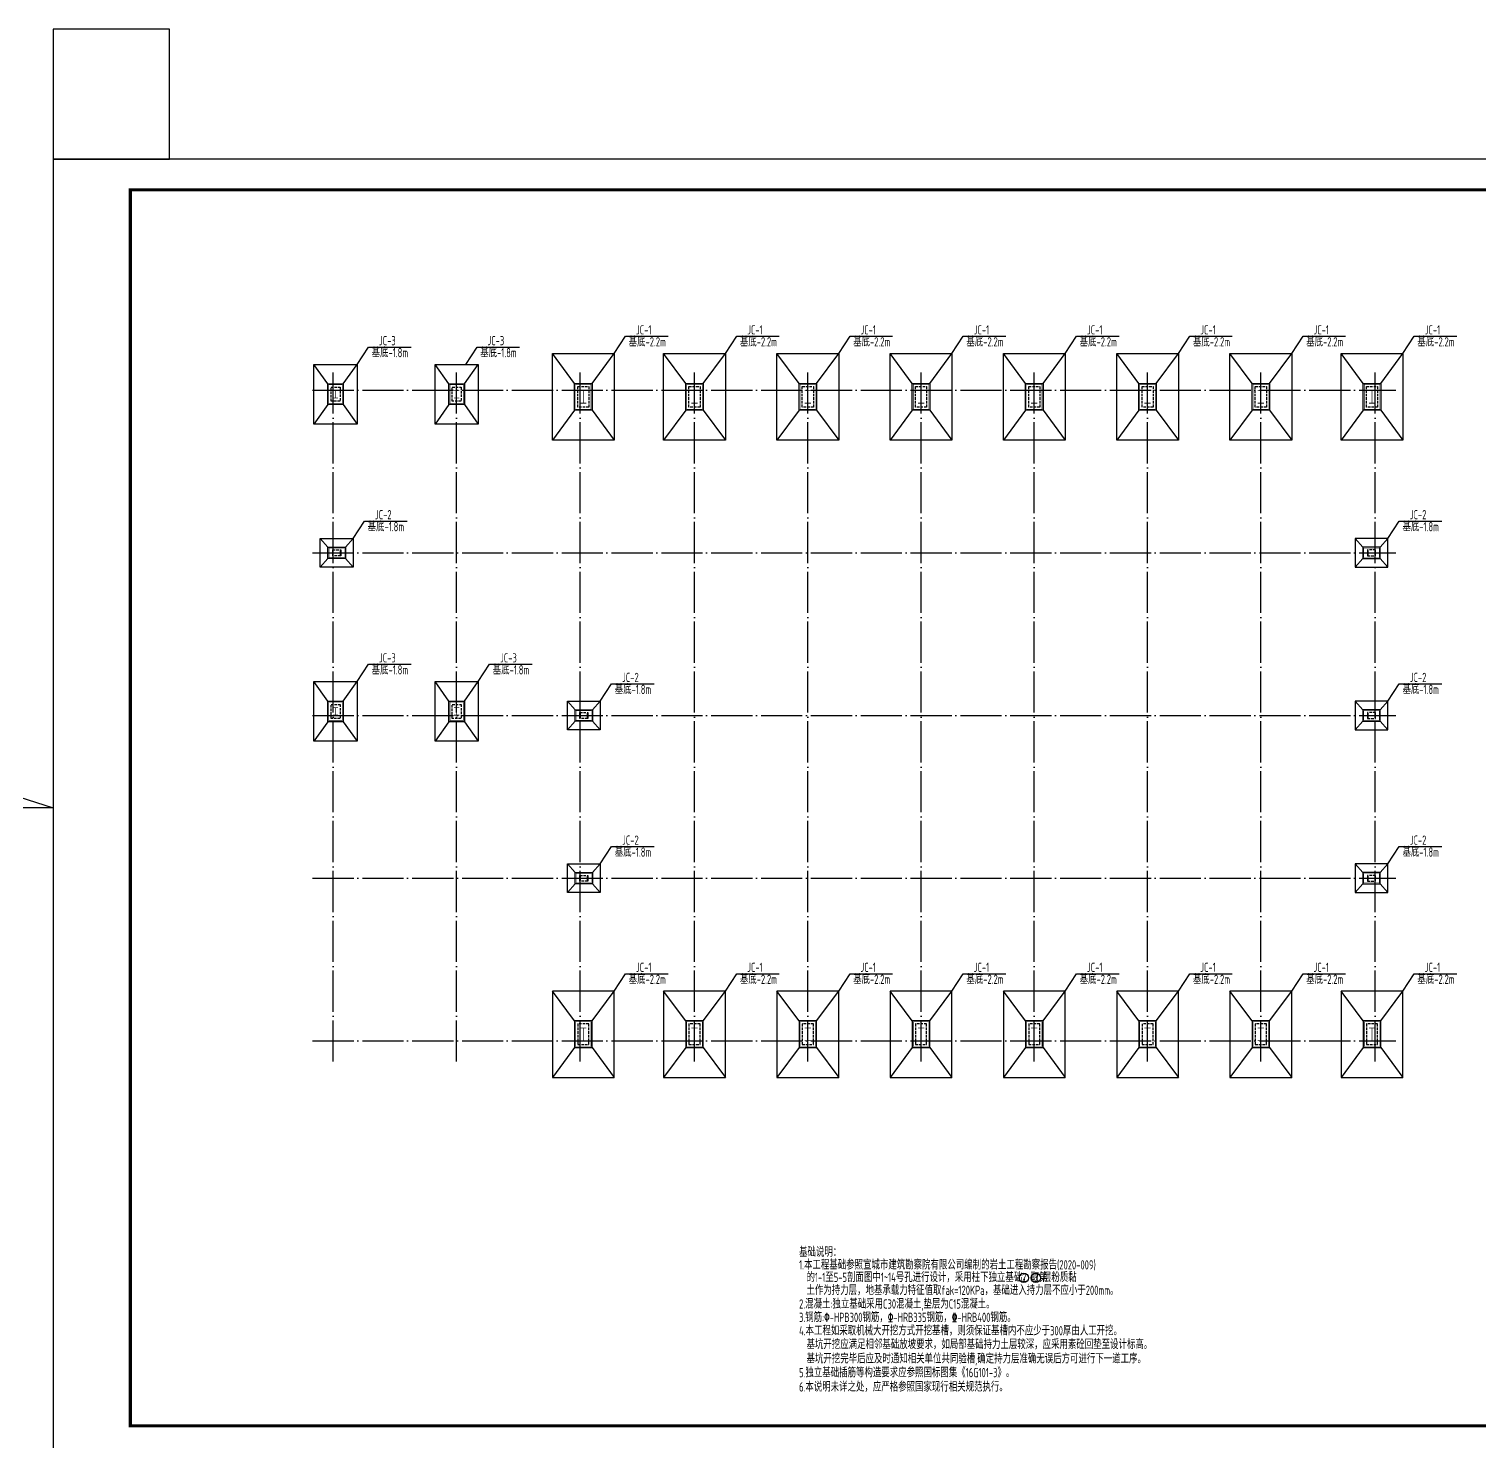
# Model space of a CAD drawing. Extents: x 9752569 to 9923256, y 1590558 to 2510207.
# Drawn here: x 9810635 to 9881093, y 2342907 to 2411507 of the extents above; entities that cross this region are included whole.
import ezdxf

# ---------------------------------------------------------------- set-up
doc = ezdxf.new("R2010")
doc.units = 0
doc.header["$LTSCALE"] = 1000
doc.header["$MEASUREMENT"] = 0
doc.linetypes.add('DASH', pattern=[0.35, 0.25, -0.1])
doc.linetypes.add('DOTE', pattern=[2.42, 2, -0.2, 0.02, -0.2])
for name, color, linetype in [('1000', 2, 'CONTINUOUS'), ('DOTE', 8, 'DOTE'), ('PUB_TEXT', 7, 'CONTINUOUS'), ('PUB_TITLE', 4, 'CONTINUOUS'), ('一般文字', 6, 'CONTINUOUS'), ('基础', 2, 'CONTINUOUS'), ('柱', 2, 'CONTINUOUS')]:
    doc.layers.add(name, color=color, linetype=linetype)
doc.layers.add('柱集中标注', color=2, linetype='CONTINUOUS', lineweight=18)
doc.styles.add('TSSD_REIN', font='atssdeng.shx', dxfattribs={"width": 0.7, "bigfont": 'atssdchn.shx'})

msp = doc.modelspace()

# ---------------------------------------------------------------- hatches: boundary and pattern name
at = {"layer": '柱'}
for color, points in [(2, [(9825641.1, 2393977.1), (9825401.1, 2393977.1), (9825401.1, 2393945.1), (9825509.1, 2393945.1), (9825509.1, 2393609.1), (9825401.1, 2393609.1), (9825401.1, 2393577.1), (9825641.1, 2393577.1), (9825641.1, 2393609.1), (9825533.1, 2393609.1), (9825533.1, 2393945.1), (9825641.1, 2393945.1)]), (2, [(9831521.1, 2393977.1), (9831281.1, 2393977.1), (9831281.1, 2393945.1), (9831389.1, 2393945.1), (9831389.1, 2393609.1), (9831281.1, 2393609.1), (9831281.1, 2393577.1), (9831521.1, 2393577.1), (9831521.1, 2393609.1), (9831413.1, 2393609.1), (9831413.1, 2393945.1), (9831521.1, 2393945.1)]), (2, [(9837701.1, 2393327.1), (9837401.1, 2393327.1), (9837401.1, 2393359.1), (9837539.1, 2393359.1), (9837539.1, 2393945.1), (9837401.1, 2393945.1), (9837401.1, 2393977.1), (9837701.1, 2393977.1), (9837701.1, 2393945.1), (9837563.1, 2393945.1), (9837563.1, 2393359.1), (9837701.1, 2393359.1)]), (2, [(9843101.1, 2393327.1), (9842801.1, 2393327.1), (9842801.1, 2393359.1), (9842939.1, 2393359.1), (9842939.1, 2393945.1), (9842801.1, 2393945.1), (9842801.1, 2393977.1), (9843101.1, 2393977.1), (9843101.1, 2393945.1), (9842963.1, 2393945.1), (9842963.1, 2393359.1), (9843101.1, 2393359.1)]), (2, [(9848601.1, 2393327.1), (9848301.1, 2393327.1), (9848301.1, 2393359.1), (9848439.1, 2393359.1), (9848439.1, 2393945.1), (9848301.1, 2393945.1), (9848301.1, 2393977.1), (9848601.1, 2393977.1), (9848601.1, 2393945.1), (9848463.1, 2393945.1), (9848463.1, 2393359.1), (9848601.1, 2393359.1)]), (2, [(9854101.1, 2393327.1), (9853801.1, 2393327.1), (9853801.1, 2393359.1), (9853939.1, 2393359.1), (9853939.1, 2393945.1), (9853801.1, 2393945.1), (9853801.1, 2393977.1), (9854101.1, 2393977.1), (9854101.1, 2393945.1), (9853963.1, 2393945.1), (9853963.1, 2393359.1), (9854101.1, 2393359.1)]), (2, [(9859601.1, 2393327.1), (9859301.1, 2393327.1), (9859301.1, 2393359.1), (9859439.1, 2393359.1), (9859439.1, 2393945.1), (9859301.1, 2393945.1), (9859301.1, 2393977.1), (9859601.1, 2393977.1), (9859601.1, 2393945.1), (9859463.1, 2393945.1), (9859463.1, 2393359.1), (9859601.1, 2393359.1)]), (2, [(9865101.1, 2393327.1), (9864801.1, 2393327.1), (9864801.1, 2393359.1), (9864939.1, 2393359.1), (9864939.1, 2393945.1), (9864801.1, 2393945.1), (9864801.1, 2393977.1), (9865101.1, 2393977.1), (9865101.1, 2393945.1), (9864963.1, 2393945.1), (9864963.1, 2393359.1), (9865101.1, 2393359.1)]), (2, [(9870601.1, 2393327.1), (9870301.1, 2393327.1), (9870301.1, 2393359.1), (9870439.1, 2393359.1), (9870439.1, 2393945.1), (9870301.1, 2393945.1), (9870301.1, 2393977.1), (9870601.1, 2393977.1), (9870601.1, 2393945.1), (9870463.1, 2393945.1), (9870463.1, 2393359.1), (9870601.1, 2393359.1)]), (2, [(9876001.1, 2393327.1), (9875701.1, 2393327.1), (9875701.1, 2393359.1), (9875839.1, 2393359.1), (9875839.1, 2393945.1), (9875701.1, 2393945.1), (9875701.1, 2393977.1), (9876001.1, 2393977.1), (9876001.1, 2393945.1), (9875863.1, 2393945.1), (9875863.1, 2393359.1), (9876001.1, 2393359.1)]), (3, [(9825401.1, 2386197.1), (9825401.1, 2385957.1), (9825433.1, 2385957.1), (9825433.1, 2386065.1), (9825719.1, 2386065.1), (9825719.1, 2385957.1), (9825751.1, 2385957.1), (9825751.1, 2386197.1), (9825719.1, 2386197.1), (9825719.1, 2386089.1), (9825433.1, 2386089.1), (9825433.1, 2386197.1)]), (3, [(9876001.1, 2386197.1), (9876001.1, 2385957.1), (9875969.1, 2385957.1), (9875969.1, 2386065.1), (9875683.1, 2386065.1), (9875683.1, 2385957.1), (9875651.1, 2385957.1), (9875651.1, 2386197.1), (9875683.1, 2386197.1), (9875683.1, 2386089.1), (9875969.1, 2386089.1), (9875969.1, 2386197.1)]), (2, [(9825641.1, 2378577.1), (9825401.1, 2378577.1), (9825401.1, 2378545.1), (9825509.1, 2378545.1), (9825509.1, 2378209.1), (9825401.1, 2378209.1), (9825401.1, 2378177.1), (9825641.1, 2378177.1), (9825641.1, 2378209.1), (9825533.1, 2378209.1), (9825533.1, 2378545.1), (9825641.1, 2378545.1)]), (2, [(9831521.1, 2378577.1), (9831281.1, 2378577.1), (9831281.1, 2378545.1), (9831389.1, 2378545.1), (9831389.1, 2378209.1), (9831281.1, 2378209.1), (9831281.1, 2378177.1), (9831521.1, 2378177.1), (9831521.1, 2378209.1), (9831413.1, 2378209.1), (9831413.1, 2378545.1), (9831521.1, 2378545.1)]), (3, [(9837401.1, 2378297.1), (9837401.1, 2378057.1), (9837433.1, 2378057.1), (9837433.1, 2378165.1), (9837719.1, 2378165.1), (9837719.1, 2378057.1), (9837751.1, 2378057.1), (9837751.1, 2378297.1), (9837719.1, 2378297.1), (9837719.1, 2378189.1), (9837433.1, 2378189.1), (9837433.1, 2378297.1)]), (3, [(9876001.1, 2378297.1), (9876001.1, 2378057.1), (9875969.1, 2378057.1), (9875969.1, 2378165.1), (9875683.1, 2378165.1), (9875683.1, 2378057.1), (9875651.1, 2378057.1), (9875651.1, 2378297.1), (9875683.1, 2378297.1), (9875683.1, 2378189.1), (9875969.1, 2378189.1), (9875969.1, 2378297.1)]), (3, [(9837401.1, 2370397.1), (9837401.1, 2370157.1), (9837433.1, 2370157.1), (9837433.1, 2370265.1), (9837719.1, 2370265.1), (9837719.1, 2370157.1), (9837751.1, 2370157.1), (9837751.1, 2370397.1), (9837719.1, 2370397.1), (9837719.1, 2370289.1), (9837433.1, 2370289.1), (9837433.1, 2370397.1)]), (3, [(9876001.1, 2370397.1), (9876001.1, 2370157.1), (9875969.1, 2370157.1), (9875969.1, 2370265.1), (9875683.1, 2370265.1), (9875683.1, 2370157.1), (9875651.1, 2370157.1), (9875651.1, 2370397.1), (9875683.1, 2370397.1), (9875683.1, 2370289.1), (9875969.1, 2370289.1), (9875969.1, 2370397.1)]), (2, [(9837701.1, 2363027.1), (9837401.1, 2363027.1), (9837401.1, 2362995.1), (9837539.1, 2362995.1), (9837539.1, 2362409.1), (9837401.1, 2362409.1), (9837401.1, 2362377.1), (9837701.1, 2362377.1), (9837701.1, 2362409.1), (9837563.1, 2362409.1), (9837563.1, 2362995.1), (9837701.1, 2362995.1)]), (2, [(9843101.1, 2363027.1), (9842801.1, 2363027.1), (9842801.1, 2362995.1), (9842939.1, 2362995.1), (9842939.1, 2362409.1), (9842801.1, 2362409.1), (9842801.1, 2362377.1), (9843101.1, 2362377.1), (9843101.1, 2362409.1), (9842963.1, 2362409.1), (9842963.1, 2362995.1), (9843101.1, 2362995.1)]), (2, [(9848601.1, 2363027.1), (9848301.1, 2363027.1), (9848301.1, 2362995.1), (9848439.1, 2362995.1), (9848439.1, 2362409.1), (9848301.1, 2362409.1), (9848301.1, 2362377.1), (9848601.1, 2362377.1), (9848601.1, 2362409.1), (9848463.1, 2362409.1), (9848463.1, 2362995.1), (9848601.1, 2362995.1)]), (2, [(9854101.1, 2363027.1), (9853801.1, 2363027.1), (9853801.1, 2362995.1), (9853939.1, 2362995.1), (9853939.1, 2362409.1), (9853801.1, 2362409.1), (9853801.1, 2362377.1), (9854101.1, 2362377.1), (9854101.1, 2362409.1), (9853963.1, 2362409.1), (9853963.1, 2362995.1), (9854101.1, 2362995.1)]), (2, [(9859601.1, 2363027.1), (9859301.1, 2363027.1), (9859301.1, 2362995.1), (9859439.1, 2362995.1), (9859439.1, 2362409.1), (9859301.1, 2362409.1), (9859301.1, 2362377.1), (9859601.1, 2362377.1), (9859601.1, 2362409.1), (9859463.1, 2362409.1), (9859463.1, 2362995.1), (9859601.1, 2362995.1)]), (2, [(9865101.1, 2363027.1), (9864801.1, 2363027.1), (9864801.1, 2362995.1), (9864939.1, 2362995.1), (9864939.1, 2362409.1), (9864801.1, 2362409.1), (9864801.1, 2362377.1), (9865101.1, 2362377.1), (9865101.1, 2362409.1), (9864963.1, 2362409.1), (9864963.1, 2362995.1), (9865101.1, 2362995.1)]), (2, [(9870601.1, 2363027.1), (9870301.1, 2363027.1), (9870301.1, 2362995.1), (9870439.1, 2362995.1), (9870439.1, 2362409.1), (9870301.1, 2362409.1), (9870301.1, 2362377.1), (9870601.1, 2362377.1), (9870601.1, 2362409.1), (9870463.1, 2362409.1), (9870463.1, 2362995.1), (9870601.1, 2362995.1)]), (2, [(9876001.1, 2363027.1), (9875701.1, 2363027.1), (9875701.1, 2362995.1), (9875839.1, 2362995.1), (9875839.1, 2362409.1), (9875701.1, 2362409.1), (9875701.1, 2362377.1), (9876001.1, 2362377.1), (9876001.1, 2362409.1), (9875863.1, 2362409.1), (9875863.1, 2362995.1), (9876001.1, 2362995.1)])]:
    msp.add_hatch(color=color, dxfattribs=at).paths.add_polyline_path(points)

# ---------------------------------------------------------------- linework, layer by layer
at = {"layer": '1000', "color": 3, "linetype": 'DASH', "ltscale": 0.5}
for points in [[(9825301.1, 2394117.1), (9825741.1, 2394117.1), (9825741.1, 2393437.1), (9825301.1, 2393437.1)], [(9831181.1, 2394117.1), (9831621.1, 2394117.1), (9831621.1, 2393437.1), (9831181.1, 2393437.1)], [(9837281.1, 2394152.1), (9837821.1, 2394152.1), (9837821.1, 2393152.1), (9837281.1, 2393152.1)], [(9842681.1, 2394152.1), (9843221.1, 2394152.1), (9843221.1, 2393152.1), (9842681.1, 2393152.1)], [(9848181.1, 2394152.1), (9848721.1, 2394152.1), (9848721.1, 2393152.1), (9848181.1, 2393152.1)], [(9853681.1, 2394152.1), (9854221.1, 2394152.1), (9854221.1, 2393152.1), (9853681.1, 2393152.1)], [(9859181.1, 2394152.1), (9859721.1, 2394152.1), (9859721.1, 2393152.1), (9859181.1, 2393152.1)], [(9864681.1, 2394152.1), (9865221.1, 2394152.1), (9865221.1, 2393152.1), (9864681.1, 2393152.1)], [(9870181.1, 2394152.1), (9870721.1, 2394152.1), (9870721.1, 2393152.1), (9870181.1, 2393152.1)], [(9875581.1, 2394152.1), (9876121.1, 2394152.1), (9876121.1, 2393152.1), (9875581.1, 2393152.1)], [(9825381.1, 2386217.1), (9825771.1, 2386217.1), (9825771.1, 2385937.1), (9825381.1, 2385937.1)], [(9876021.1, 2386217.1), (9875631.1, 2386217.1), (9875631.1, 2385937.1), (9876021.1, 2385937.1)], [(9825301.1, 2378717.1), (9825741.1, 2378717.1), (9825741.1, 2378037.1), (9825301.1, 2378037.1)], [(9831181.1, 2378717.1), (9831621.1, 2378717.1), (9831621.1, 2378037.1), (9831181.1, 2378037.1)], [(9837381.1, 2378317.1), (9837771.1, 2378317.1), (9837771.1, 2378037.1), (9837381.1, 2378037.1)], [(9876021.1, 2378317.1), (9875631.1, 2378317.1), (9875631.1, 2378037.1), (9876021.1, 2378037.1)], [(9837381.1, 2370417.1), (9837771.1, 2370417.1), (9837771.1, 2370137.1), (9837381.1, 2370137.1)], [(9876021.1, 2370417.1), (9875631.1, 2370417.1), (9875631.1, 2370137.1), (9876021.1, 2370137.1)], [(9837281.1, 2362202.1), (9837821.1, 2362202.1), (9837821.1, 2363202.1), (9837281.1, 2363202.1)], [(9842681.1, 2362202.1), (9843221.1, 2362202.1), (9843221.1, 2363202.1), (9842681.1, 2363202.1)], [(9848181.1, 2362202.1), (9848721.1, 2362202.1), (9848721.1, 2363202.1), (9848181.1, 2363202.1)], [(9853681.1, 2362202.1), (9854221.1, 2362202.1), (9854221.1, 2363202.1), (9853681.1, 2363202.1)], [(9859181.1, 2362202.1), (9859721.1, 2362202.1), (9859721.1, 2363202.1), (9859181.1, 2363202.1)], [(9864681.1, 2362202.1), (9865221.1, 2362202.1), (9865221.1, 2363202.1), (9864681.1, 2363202.1)], [(9870181.1, 2362202.1), (9870721.1, 2362202.1), (9870721.1, 2363202.1), (9870181.1, 2363202.1)], [(9875581.1, 2362202.1), (9876121.1, 2362202.1), (9876121.1, 2363202.1), (9875581.1, 2363202.1)]]:
    msp.add_lwpolyline(points, close=True, dxfattribs=at)
at = {"layer": 'DOTE'}
for p, q in [((9825401.1, 2361377.1), (9825401.1, 2394977.1)), ((9825401.1, 2361377.1), (9825401.1, 2394977.1)), ((9831401.1, 2361377.1), (9831401.1, 2394977.1)), ((9837401.1, 2361377.1), (9837401.1, 2394977.1)), ((9842951.1, 2361377.1), (9842951.1, 2394977.1)), ((9848451.1, 2361377.1), (9848451.1, 2394977.1)), ((9853951.1, 2361377.1), (9853951.1, 2394977.1)), ((9859451.1, 2361377.1), (9859451.1, 2394977.1)), ((9864951.1, 2361377.1), (9864951.1, 2394977.1)), ((9870451.1, 2361377.1), (9870451.1, 2394977.1)), ((9876001.1, 2361377.1), (9876001.1, 2394977.1)), ((9824401.1, 2393977.1), (9877001.1, 2393977.1)), ((9824401.1, 2393977.1), (9877001.1, 2393977.1)), ((9824401.1, 2386077.1), (9877001.1, 2386077.1)), ((9824401.1, 2378177.1), (9877001.1, 2378177.1)), ((9824401.1, 2370277.1), (9877001.1, 2370277.1)), ((9824401.1, 2362377.1), (9877001.1, 2362377.1))]:
    msp.add_line(p, q, dxfattribs=at)
at = {"layer": 'PUB_TEXT', "color": 4}
for centre in [(9858940, 2350873.7), (9859524.9, 2350873.7)]:
    msp.add_circle(centre, 228.2, dxfattribs=at)
at = {"layer": 'PUB_TITLE', "color": 1}
msp.add_lwpolyline([(9811805.5, 2405194.8), (9817449, 2405194.8), (9817449, 2411507.3), (9811805.5, 2411507.3)], close=True, dxfattribs=at)
at = {"layer": 'PUB_TITLE'}
msp.add_lwpolyline([(9811805.5, 2342194.8), (9923255.5, 2342194.8), (9923255.5, 2405194.8), (9811805.5, 2405194.8)], close=True, dxfattribs=at)
at = {"layer": 'PUB_TITLE', "const_width": 150}
msp.add_lwpolyline([(9815555.5, 2343694.8), (9921755.5, 2343694.8), (9921755.5, 2403694.8), (9815555.5, 2403694.8)], close=True, dxfattribs=at)
at = {"layer": 'PUB_TITLE', "color": 6}
msp.add_lwpolyline([(9803252.5, 2376427.6), (9811805.5, 2373694.8), (9752568.9, 2373694.8)], dxfattribs=at)
at = {"layer": '一般文字', "color": 6}
for points in [[(9839051.1, 2395752.1), (9839601.4, 2396591.7), (9841666.7, 2396591.7)], [(9844451.1, 2395752.1), (9845001.4, 2396591.7), (9847066.7, 2396591.7)], [(9849951.1, 2395752.1), (9850501.4, 2396591.7), (9852566.7, 2396591.7)], [(9855451.1, 2395752.1), (9856001.4, 2396591.7), (9858066.7, 2396591.7)], [(9860951.1, 2395752.1), (9861501.4, 2396591.7), (9863566.7, 2396591.7)], [(9866451.1, 2395752.1), (9867001.4, 2396591.7), (9869066.7, 2396591.7)], [(9871951.1, 2395752.1), (9872501.4, 2396591.7), (9874566.7, 2396591.7)], [(9877351.1, 2395752.1), (9877901.4, 2396591.7), (9879966.7, 2396591.7)], [(9826571.1, 2395227.1), (9827121.4, 2396066.7), (9829186.7, 2396066.7)], [(9831840.6, 2395227.1), (9832390.9, 2396066.7), (9834456.2, 2396066.7)], [(9826376.1, 2386777.1), (9826926.4, 2387616.7), (9828991.7, 2387616.7)], [(9876626.1, 2386777.1), (9877176.4, 2387616.7), (9879241.7, 2387616.7)], [(9826571.1, 2379827.1), (9827121.4, 2380666.7), (9829186.7, 2380666.7)], [(9832451.1, 2379827.1), (9833001.4, 2380666.7), (9835066.7, 2380666.7)], [(9838376.1, 2378877.1), (9838926.4, 2379716.7), (9840991.7, 2379716.7)], [(9876626.1, 2378877.1), (9877176.4, 2379716.7), (9879241.7, 2379716.7)], [(9838376.1, 2370977.1), (9838926.4, 2371816.7), (9840991.7, 2371816.7)], [(9876626.1, 2370977.1), (9877176.4, 2371816.7), (9879241.7, 2371816.7)], [(9839051.1, 2364802.1), (9839601.4, 2365641.7), (9841666.7, 2365641.7)], [(9844451.1, 2364802.1), (9845001.4, 2365641.7), (9847066.7, 2365641.7)], [(9849951.1, 2364802.1), (9850501.4, 2365641.7), (9852566.7, 2365641.7)], [(9855451.1, 2364802.1), (9856001.4, 2365641.7), (9858066.7, 2365641.7)], [(9860951.1, 2364802.1), (9861501.4, 2365641.7), (9863566.7, 2365641.7)], [(9866451.1, 2364802.1), (9867001.4, 2365641.7), (9869066.7, 2365641.7)], [(9871951.1, 2364802.1), (9872501.4, 2365641.7), (9874566.7, 2365641.7)], [(9877351.1, 2364802.1), (9877901.4, 2365641.7), (9879966.7, 2365641.7)]]:
    msp.add_lwpolyline(points, dxfattribs=at)
at = {"layer": '基础'}
for p, q in [((9837126.1, 2394302.1), (9836051.1, 2395752.1)), ((9837976.1, 2394302.1), (9839051.1, 2395752.1)), ((9842526.1, 2394302.1), (9841451.1, 2395752.1)), ((9843376.1, 2394302.1), (9844451.1, 2395752.1)), ((9848026.1, 2394302.1), (9846951.1, 2395752.1)), ((9848876.1, 2394302.1), (9849951.1, 2395752.1)), ((9853526.1, 2394302.1), (9852451.1, 2395752.1)), ((9854376.1, 2394302.1), (9855451.1, 2395752.1)), ((9859026.1, 2394302.1), (9857951.1, 2395752.1)), ((9859876.1, 2394302.1), (9860951.1, 2395752.1)), ((9864526.1, 2394302.1), (9863451.1, 2395752.1)), ((9865376.1, 2394302.1), (9866451.1, 2395752.1)), ((9870026.1, 2394302.1), (9868951.1, 2395752.1)), ((9870876.1, 2394302.1), (9871951.1, 2395752.1)), ((9875426.1, 2394302.1), (9874351.1, 2395752.1)), ((9876276.1, 2394302.1), (9877351.1, 2395752.1)), ((9825146.1, 2394277.1), (9824471.1, 2395227.1)), ((9825896.1, 2394277.1), (9826571.1, 2395227.1)), ((9831026.1, 2394277.1), (9830351.1, 2395227.1)), ((9831776.1, 2394277.1), (9832451.1, 2395227.1)), ((9825146.1, 2393277.1), (9824471.1, 2392327.1)), ((9825896.1, 2393277.1), (9826571.1, 2392327.1)), ((9831026.1, 2393277.1), (9830351.1, 2392327.1)), ((9831776.1, 2393277.1), (9832451.1, 2392327.1)), ((9837126.1, 2393002.1), (9836051.1, 2391552.1)), ((9837976.1, 2393002.1), (9839051.1, 2391552.1)), ((9842526.1, 2393002.1), (9841451.1, 2391552.1)), ((9843376.1, 2393002.1), (9844451.1, 2391552.1)), ((9848026.1, 2393002.1), (9846951.1, 2391552.1)), ((9848876.1, 2393002.1), (9849951.1, 2391552.1)), ((9853526.1, 2393002.1), (9852451.1, 2391552.1)), ((9854376.1, 2393002.1), (9855451.1, 2391552.1)), ((9859026.1, 2393002.1), (9857951.1, 2391552.1)), ((9859876.1, 2393002.1), (9860951.1, 2391552.1)), ((9864526.1, 2393002.1), (9863451.1, 2391552.1)), ((9865376.1, 2393002.1), (9866451.1, 2391552.1)), ((9870026.1, 2393002.1), (9868951.1, 2391552.1)), ((9870876.1, 2393002.1), (9871951.1, 2391552.1)), ((9875426.1, 2393002.1), (9874351.1, 2391552.1)), ((9876276.1, 2393002.1), (9877351.1, 2391552.1)), ((9825151.1, 2386352.1), (9824776.1, 2386777.1)), ((9826001.1, 2386352.1), (9826376.1, 2386777.1)), ((9875401.1, 2386352.1), (9875026.1, 2386777.1)), ((9876251.1, 2386352.1), (9876626.1, 2386777.1)), ((9825151.1, 2385802.1), (9824776.1, 2385377.1)), ((9826001.1, 2385802.1), (9826376.1, 2385377.1)), ((9875401.1, 2385802.1), (9875026.1, 2385377.1)), ((9876251.1, 2385802.1), (9876626.1, 2385377.1)), ((9825146.1, 2378877.1), (9824471.1, 2379827.1)), ((9825896.1, 2378877.1), (9826571.1, 2379827.1)), ((9831026.1, 2378877.1), (9830351.1, 2379827.1)), ((9831776.1, 2378877.1), (9832451.1, 2379827.1)), ((9837151.1, 2378452.1), (9836776.1, 2378877.1)), ((9838001.1, 2378452.1), (9838376.1, 2378877.1)), ((9875401.1, 2378452.1), (9875026.1, 2378877.1)), ((9876251.1, 2378452.1), (9876626.1, 2378877.1)), ((9825146.1, 2377877.1), (9824471.1, 2376927.1)), ((9825896.1, 2377877.1), (9826571.1, 2376927.1)), ((9831026.1, 2377877.1), (9830351.1, 2376927.1)), ((9831776.1, 2377877.1), (9832451.1, 2376927.1)), ((9837151.1, 2377902.1), (9836776.1, 2377477.1)), ((9838001.1, 2377902.1), (9838376.1, 2377477.1)), ((9875401.1, 2377902.1), (9875026.1, 2377477.1)), ((9876251.1, 2377902.1), (9876626.1, 2377477.1)), ((9837151.1, 2370552.1), (9836776.1, 2370977.1)), ((9838001.1, 2370552.1), (9838376.1, 2370977.1)), ((9875401.1, 2370552.1), (9875026.1, 2370977.1)), ((9876251.1, 2370552.1), (9876626.1, 2370977.1)), ((9837151.1, 2370002.1), (9836776.1, 2369577.1)), ((9838001.1, 2370002.1), (9838376.1, 2369577.1)), ((9875401.1, 2370002.1), (9875026.1, 2369577.1)), ((9876251.1, 2370002.1), (9876626.1, 2369577.1)), ((9837126.1, 2363352.1), (9836051.1, 2364802.1)), ((9837976.1, 2363352.1), (9839051.1, 2364802.1)), ((9842526.1, 2363352.1), (9841451.1, 2364802.1)), ((9843376.1, 2363352.1), (9844451.1, 2364802.1)), ((9848026.1, 2363352.1), (9846951.1, 2364802.1)), ((9848876.1, 2363352.1), (9849951.1, 2364802.1)), ((9853526.1, 2363352.1), (9852451.1, 2364802.1)), ((9854376.1, 2363352.1), (9855451.1, 2364802.1)), ((9859026.1, 2363352.1), (9857951.1, 2364802.1)), ((9859876.1, 2363352.1), (9860951.1, 2364802.1)), ((9864526.1, 2363352.1), (9863451.1, 2364802.1)), ((9865376.1, 2363352.1), (9866451.1, 2364802.1)), ((9870026.1, 2363352.1), (9868951.1, 2364802.1)), ((9870876.1, 2363352.1), (9871951.1, 2364802.1)), ((9875426.1, 2363352.1), (9874351.1, 2364802.1)), ((9876276.1, 2363352.1), (9877351.1, 2364802.1)), ((9837126.1, 2362052.1), (9836051.1, 2360602.1)), ((9837976.1, 2362052.1), (9839051.1, 2360602.1)), ((9842526.1, 2362052.1), (9841451.1, 2360602.1)), ((9843376.1, 2362052.1), (9844451.1, 2360602.1)), ((9848026.1, 2362052.1), (9846951.1, 2360602.1)), ((9848876.1, 2362052.1), (9849951.1, 2360602.1)), ((9853526.1, 2362052.1), (9852451.1, 2360602.1)), ((9854376.1, 2362052.1), (9855451.1, 2360602.1)), ((9859026.1, 2362052.1), (9857951.1, 2360602.1)), ((9859876.1, 2362052.1), (9860951.1, 2360602.1)), ((9864526.1, 2362052.1), (9863451.1, 2360602.1)), ((9865376.1, 2362052.1), (9866451.1, 2360602.1)), ((9870026.1, 2362052.1), (9868951.1, 2360602.1)), ((9870876.1, 2362052.1), (9871951.1, 2360602.1)), ((9875426.1, 2362052.1), (9874351.1, 2360602.1)), ((9876276.1, 2362052.1), (9877351.1, 2360602.1))]:
    msp.add_line(p, q, dxfattribs=at)
for points in [[(9836051.1, 2395752.1), (9839051.1, 2395752.1), (9839051.1, 2391552.1), (9836051.1, 2391552.1)], [(9841451.1, 2395752.1), (9844451.1, 2395752.1), (9844451.1, 2391552.1), (9841451.1, 2391552.1)], [(9846951.1, 2395752.1), (9849951.1, 2395752.1), (9849951.1, 2391552.1), (9846951.1, 2391552.1)], [(9852451.1, 2395752.1), (9855451.1, 2395752.1), (9855451.1, 2391552.1), (9852451.1, 2391552.1)], [(9857951.1, 2395752.1), (9860951.1, 2395752.1), (9860951.1, 2391552.1), (9857951.1, 2391552.1)], [(9863451.1, 2395752.1), (9866451.1, 2395752.1), (9866451.1, 2391552.1), (9863451.1, 2391552.1)], [(9868951.1, 2395752.1), (9871951.1, 2395752.1), (9871951.1, 2391552.1), (9868951.1, 2391552.1)], [(9874351.1, 2395752.1), (9877351.1, 2395752.1), (9877351.1, 2391552.1), (9874351.1, 2391552.1)], [(9824471.1, 2395227.1), (9826571.1, 2395227.1), (9826571.1, 2392327.1), (9824471.1, 2392327.1)], [(9830351.1, 2395227.1), (9832451.1, 2395227.1), (9832451.1, 2392327.1), (9830351.1, 2392327.1)], [(9825146.1, 2394277.1), (9825896.1, 2394277.1), (9825896.1, 2393277.1), (9825146.1, 2393277.1)], [(9831026.1, 2394277.1), (9831776.1, 2394277.1), (9831776.1, 2393277.1), (9831026.1, 2393277.1)], [(9837126.1, 2394302.1), (9837976.1, 2394302.1), (9837976.1, 2393002.1), (9837126.1, 2393002.1)], [(9842526.1, 2394302.1), (9843376.1, 2394302.1), (9843376.1, 2393002.1), (9842526.1, 2393002.1)], [(9848026.1, 2394302.1), (9848876.1, 2394302.1), (9848876.1, 2393002.1), (9848026.1, 2393002.1)], [(9853526.1, 2394302.1), (9854376.1, 2394302.1), (9854376.1, 2393002.1), (9853526.1, 2393002.1)], [(9859026.1, 2394302.1), (9859876.1, 2394302.1), (9859876.1, 2393002.1), (9859026.1, 2393002.1)], [(9864526.1, 2394302.1), (9865376.1, 2394302.1), (9865376.1, 2393002.1), (9864526.1, 2393002.1)], [(9870026.1, 2394302.1), (9870876.1, 2394302.1), (9870876.1, 2393002.1), (9870026.1, 2393002.1)], [(9875426.1, 2394302.1), (9876276.1, 2394302.1), (9876276.1, 2393002.1), (9875426.1, 2393002.1)], [(9824776.1, 2386777.1), (9826376.1, 2386777.1), (9826376.1, 2385377.1), (9824776.1, 2385377.1)], [(9876626.1, 2386777.1), (9875026.1, 2386777.1), (9875026.1, 2385377.1), (9876626.1, 2385377.1)], [(9825151.1, 2386352.1), (9826001.1, 2386352.1), (9826001.1, 2385802.1), (9825151.1, 2385802.1)], [(9876251.1, 2386352.1), (9875401.1, 2386352.1), (9875401.1, 2385802.1), (9876251.1, 2385802.1)], [(9824471.1, 2379827.1), (9826571.1, 2379827.1), (9826571.1, 2376927.1), (9824471.1, 2376927.1)], [(9830351.1, 2379827.1), (9832451.1, 2379827.1), (9832451.1, 2376927.1), (9830351.1, 2376927.1)], [(9825146.1, 2378877.1), (9825896.1, 2378877.1), (9825896.1, 2377877.1), (9825146.1, 2377877.1)], [(9831026.1, 2378877.1), (9831776.1, 2378877.1), (9831776.1, 2377877.1), (9831026.1, 2377877.1)], [(9836776.1, 2378877.1), (9838376.1, 2378877.1), (9838376.1, 2377477.1), (9836776.1, 2377477.1)], [(9876626.1, 2378877.1), (9875026.1, 2378877.1), (9875026.1, 2377477.1), (9876626.1, 2377477.1)], [(9837151.1, 2378452.1), (9838001.1, 2378452.1), (9838001.1, 2377902.1), (9837151.1, 2377902.1)], [(9876251.1, 2378452.1), (9875401.1, 2378452.1), (9875401.1, 2377902.1), (9876251.1, 2377902.1)], [(9836776.1, 2370977.1), (9838376.1, 2370977.1), (9838376.1, 2369577.1), (9836776.1, 2369577.1)], [(9876626.1, 2370977.1), (9875026.1, 2370977.1), (9875026.1, 2369577.1), (9876626.1, 2369577.1)], [(9837151.1, 2370552.1), (9838001.1, 2370552.1), (9838001.1, 2370002.1), (9837151.1, 2370002.1)], [(9876251.1, 2370552.1), (9875401.1, 2370552.1), (9875401.1, 2370002.1), (9876251.1, 2370002.1)], [(9836051.1, 2360602.1), (9839051.1, 2360602.1), (9839051.1, 2364802.1), (9836051.1, 2364802.1)], [(9841451.1, 2360602.1), (9844451.1, 2360602.1), (9844451.1, 2364802.1), (9841451.1, 2364802.1)], [(9846951.1, 2360602.1), (9849951.1, 2360602.1), (9849951.1, 2364802.1), (9846951.1, 2364802.1)], [(9852451.1, 2360602.1), (9855451.1, 2360602.1), (9855451.1, 2364802.1), (9852451.1, 2364802.1)], [(9857951.1, 2360602.1), (9860951.1, 2360602.1), (9860951.1, 2364802.1), (9857951.1, 2364802.1)], [(9863451.1, 2360602.1), (9866451.1, 2360602.1), (9866451.1, 2364802.1), (9863451.1, 2364802.1)], [(9868951.1, 2360602.1), (9871951.1, 2360602.1), (9871951.1, 2364802.1), (9868951.1, 2364802.1)], [(9874351.1, 2360602.1), (9877351.1, 2360602.1), (9877351.1, 2364802.1), (9874351.1, 2364802.1)], [(9837126.1, 2362052.1), (9837976.1, 2362052.1), (9837976.1, 2363352.1), (9837126.1, 2363352.1)], [(9842526.1, 2362052.1), (9843376.1, 2362052.1), (9843376.1, 2363352.1), (9842526.1, 2363352.1)], [(9848026.1, 2362052.1), (9848876.1, 2362052.1), (9848876.1, 2363352.1), (9848026.1, 2363352.1)], [(9853526.1, 2362052.1), (9854376.1, 2362052.1), (9854376.1, 2363352.1), (9853526.1, 2363352.1)], [(9859026.1, 2362052.1), (9859876.1, 2362052.1), (9859876.1, 2363352.1), (9859026.1, 2363352.1)], [(9864526.1, 2362052.1), (9865376.1, 2362052.1), (9865376.1, 2363352.1), (9864526.1, 2363352.1)], [(9870026.1, 2362052.1), (9870876.1, 2362052.1), (9870876.1, 2363352.1), (9870026.1, 2363352.1)], [(9875426.1, 2362052.1), (9876276.1, 2362052.1), (9876276.1, 2363352.1), (9875426.1, 2363352.1)]]:
    msp.add_lwpolyline(points, close=True, dxfattribs=at)
at = {"layer": '柱', "color": 2, "const_width": 5}
for points in [[(9825641.1, 2393977.1), (9825401.1, 2393977.1), (9825401.1, 2393945.1), (9825509.1, 2393945.1), (9825509.1, 2393609.1), (9825401.1, 2393609.1), (9825401.1, 2393577.1), (9825641.1, 2393577.1), (9825641.1, 2393609.1), (9825533.1, 2393609.1), (9825533.1, 2393945.1), (9825641.1, 2393945.1)], [(9831521.1, 2393977.1), (9831281.1, 2393977.1), (9831281.1, 2393945.1), (9831389.1, 2393945.1), (9831389.1, 2393609.1), (9831281.1, 2393609.1), (9831281.1, 2393577.1), (9831521.1, 2393577.1), (9831521.1, 2393609.1), (9831413.1, 2393609.1), (9831413.1, 2393945.1), (9831521.1, 2393945.1)], [(9837701.1, 2393327.1), (9837401.1, 2393327.1), (9837401.1, 2393359.1), (9837539.1, 2393359.1), (9837539.1, 2393945.1), (9837401.1, 2393945.1), (9837401.1, 2393977.1), (9837701.1, 2393977.1), (9837701.1, 2393945.1), (9837563.1, 2393945.1), (9837563.1, 2393359.1), (9837701.1, 2393359.1)], [(9843101.1, 2393327.1), (9842801.1, 2393327.1), (9842801.1, 2393359.1), (9842939.1, 2393359.1), (9842939.1, 2393945.1), (9842801.1, 2393945.1), (9842801.1, 2393977.1), (9843101.1, 2393977.1), (9843101.1, 2393945.1), (9842963.1, 2393945.1), (9842963.1, 2393359.1), (9843101.1, 2393359.1)], [(9848601.1, 2393327.1), (9848301.1, 2393327.1), (9848301.1, 2393359.1), (9848439.1, 2393359.1), (9848439.1, 2393945.1), (9848301.1, 2393945.1), (9848301.1, 2393977.1), (9848601.1, 2393977.1), (9848601.1, 2393945.1), (9848463.1, 2393945.1), (9848463.1, 2393359.1), (9848601.1, 2393359.1)], [(9854101.1, 2393327.1), (9853801.1, 2393327.1), (9853801.1, 2393359.1), (9853939.1, 2393359.1), (9853939.1, 2393945.1), (9853801.1, 2393945.1), (9853801.1, 2393977.1), (9854101.1, 2393977.1), (9854101.1, 2393945.1), (9853963.1, 2393945.1), (9853963.1, 2393359.1), (9854101.1, 2393359.1)], [(9859601.1, 2393327.1), (9859301.1, 2393327.1), (9859301.1, 2393359.1), (9859439.1, 2393359.1), (9859439.1, 2393945.1), (9859301.1, 2393945.1), (9859301.1, 2393977.1), (9859601.1, 2393977.1), (9859601.1, 2393945.1), (9859463.1, 2393945.1), (9859463.1, 2393359.1), (9859601.1, 2393359.1)], [(9865101.1, 2393327.1), (9864801.1, 2393327.1), (9864801.1, 2393359.1), (9864939.1, 2393359.1), (9864939.1, 2393945.1), (9864801.1, 2393945.1), (9864801.1, 2393977.1), (9865101.1, 2393977.1), (9865101.1, 2393945.1), (9864963.1, 2393945.1), (9864963.1, 2393359.1), (9865101.1, 2393359.1)], [(9870601.1, 2393327.1), (9870301.1, 2393327.1), (9870301.1, 2393359.1), (9870439.1, 2393359.1), (9870439.1, 2393945.1), (9870301.1, 2393945.1), (9870301.1, 2393977.1), (9870601.1, 2393977.1), (9870601.1, 2393945.1), (9870463.1, 2393945.1), (9870463.1, 2393359.1), (9870601.1, 2393359.1)], [(9876001.1, 2393327.1), (9875701.1, 2393327.1), (9875701.1, 2393359.1), (9875839.1, 2393359.1), (9875839.1, 2393945.1), (9875701.1, 2393945.1), (9875701.1, 2393977.1), (9876001.1, 2393977.1), (9876001.1, 2393945.1), (9875863.1, 2393945.1), (9875863.1, 2393359.1), (9876001.1, 2393359.1)], [(9825641.1, 2378577.1), (9825401.1, 2378577.1), (9825401.1, 2378545.1), (9825509.1, 2378545.1), (9825509.1, 2378209.1), (9825401.1, 2378209.1), (9825401.1, 2378177.1), (9825641.1, 2378177.1), (9825641.1, 2378209.1), (9825533.1, 2378209.1), (9825533.1, 2378545.1), (9825641.1, 2378545.1)], [(9831521.1, 2378577.1), (9831281.1, 2378577.1), (9831281.1, 2378545.1), (9831389.1, 2378545.1), (9831389.1, 2378209.1), (9831281.1, 2378209.1), (9831281.1, 2378177.1), (9831521.1, 2378177.1), (9831521.1, 2378209.1), (9831413.1, 2378209.1), (9831413.1, 2378545.1), (9831521.1, 2378545.1)], [(9837701.1, 2363027.1), (9837401.1, 2363027.1), (9837401.1, 2362995.1), (9837539.1, 2362995.1), (9837539.1, 2362409.1), (9837401.1, 2362409.1), (9837401.1, 2362377.1), (9837701.1, 2362377.1), (9837701.1, 2362409.1), (9837563.1, 2362409.1), (9837563.1, 2362995.1), (9837701.1, 2362995.1)], [(9843101.1, 2363027.1), (9842801.1, 2363027.1), (9842801.1, 2362995.1), (9842939.1, 2362995.1), (9842939.1, 2362409.1), (9842801.1, 2362409.1), (9842801.1, 2362377.1), (9843101.1, 2362377.1), (9843101.1, 2362409.1), (9842963.1, 2362409.1), (9842963.1, 2362995.1), (9843101.1, 2362995.1)], [(9848601.1, 2363027.1), (9848301.1, 2363027.1), (9848301.1, 2362995.1), (9848439.1, 2362995.1), (9848439.1, 2362409.1), (9848301.1, 2362409.1), (9848301.1, 2362377.1), (9848601.1, 2362377.1), (9848601.1, 2362409.1), (9848463.1, 2362409.1), (9848463.1, 2362995.1), (9848601.1, 2362995.1)], [(9854101.1, 2363027.1), (9853801.1, 2363027.1), (9853801.1, 2362995.1), (9853939.1, 2362995.1), (9853939.1, 2362409.1), (9853801.1, 2362409.1), (9853801.1, 2362377.1), (9854101.1, 2362377.1), (9854101.1, 2362409.1), (9853963.1, 2362409.1), (9853963.1, 2362995.1), (9854101.1, 2362995.1)], [(9859601.1, 2363027.1), (9859301.1, 2363027.1), (9859301.1, 2362995.1), (9859439.1, 2362995.1), (9859439.1, 2362409.1), (9859301.1, 2362409.1), (9859301.1, 2362377.1), (9859601.1, 2362377.1), (9859601.1, 2362409.1), (9859463.1, 2362409.1), (9859463.1, 2362995.1), (9859601.1, 2362995.1)], [(9865101.1, 2363027.1), (9864801.1, 2363027.1), (9864801.1, 2362995.1), (9864939.1, 2362995.1), (9864939.1, 2362409.1), (9864801.1, 2362409.1), (9864801.1, 2362377.1), (9865101.1, 2362377.1), (9865101.1, 2362409.1), (9864963.1, 2362409.1), (9864963.1, 2362995.1), (9865101.1, 2362995.1)], [(9870601.1, 2363027.1), (9870301.1, 2363027.1), (9870301.1, 2362995.1), (9870439.1, 2362995.1), (9870439.1, 2362409.1), (9870301.1, 2362409.1), (9870301.1, 2362377.1), (9870601.1, 2362377.1), (9870601.1, 2362409.1), (9870463.1, 2362409.1), (9870463.1, 2362995.1), (9870601.1, 2362995.1)], [(9876001.1, 2363027.1), (9875701.1, 2363027.1), (9875701.1, 2362995.1), (9875839.1, 2362995.1), (9875839.1, 2362409.1), (9875701.1, 2362409.1), (9875701.1, 2362377.1), (9876001.1, 2362377.1), (9876001.1, 2362409.1), (9875863.1, 2362409.1), (9875863.1, 2362995.1), (9876001.1, 2362995.1)]]:
    msp.add_lwpolyline(points, close=True, dxfattribs=at)
at = {"layer": '柱', "color": 3, "const_width": 5}
for points in [[(9825401.1, 2386197.1), (9825401.1, 2385957.1), (9825433.1, 2385957.1), (9825433.1, 2386065.1), (9825719.1, 2386065.1), (9825719.1, 2385957.1), (9825751.1, 2385957.1), (9825751.1, 2386197.1), (9825719.1, 2386197.1), (9825719.1, 2386089.1), (9825433.1, 2386089.1), (9825433.1, 2386197.1)], [(9876001.1, 2386197.1), (9876001.1, 2385957.1), (9875969.1, 2385957.1), (9875969.1, 2386065.1), (9875683.1, 2386065.1), (9875683.1, 2385957.1), (9875651.1, 2385957.1), (9875651.1, 2386197.1), (9875683.1, 2386197.1), (9875683.1, 2386089.1), (9875969.1, 2386089.1), (9875969.1, 2386197.1)], [(9837401.1, 2378297.1), (9837401.1, 2378057.1), (9837433.1, 2378057.1), (9837433.1, 2378165.1), (9837719.1, 2378165.1), (9837719.1, 2378057.1), (9837751.1, 2378057.1), (9837751.1, 2378297.1), (9837719.1, 2378297.1), (9837719.1, 2378189.1), (9837433.1, 2378189.1), (9837433.1, 2378297.1)], [(9876001.1, 2378297.1), (9876001.1, 2378057.1), (9875969.1, 2378057.1), (9875969.1, 2378165.1), (9875683.1, 2378165.1), (9875683.1, 2378057.1), (9875651.1, 2378057.1), (9875651.1, 2378297.1), (9875683.1, 2378297.1), (9875683.1, 2378189.1), (9875969.1, 2378189.1), (9875969.1, 2378297.1)], [(9837401.1, 2370397.1), (9837401.1, 2370157.1), (9837433.1, 2370157.1), (9837433.1, 2370265.1), (9837719.1, 2370265.1), (9837719.1, 2370157.1), (9837751.1, 2370157.1), (9837751.1, 2370397.1), (9837719.1, 2370397.1), (9837719.1, 2370289.1), (9837433.1, 2370289.1), (9837433.1, 2370397.1)], [(9876001.1, 2370397.1), (9876001.1, 2370157.1), (9875969.1, 2370157.1), (9875969.1, 2370265.1), (9875683.1, 2370265.1), (9875683.1, 2370157.1), (9875651.1, 2370157.1), (9875651.1, 2370397.1), (9875683.1, 2370397.1), (9875683.1, 2370289.1), (9875969.1, 2370289.1), (9875969.1, 2370397.1)]]:
    msp.add_lwpolyline(points, close=True, dxfattribs=at)
at = {"layer": '柱集中标注', "color": 6, "const_width": 20}
for points in [[(9825196.1, 2394227.1), (9825846.1, 2394227.1), (9825846.1, 2393327.1), (9825196.1, 2393327.1)], [(9831076.1, 2394227.1), (9831726.1, 2394227.1), (9831726.1, 2393327.1), (9831076.1, 2393327.1)], [(9837176.1, 2394252.1), (9837926.1, 2394252.1), (9837926.1, 2393052.1), (9837176.1, 2393052.1)], [(9842576.1, 2394252.1), (9843326.1, 2394252.1), (9843326.1, 2393052.1), (9842576.1, 2393052.1)], [(9848076.1, 2394252.1), (9848826.1, 2394252.1), (9848826.1, 2393052.1), (9848076.1, 2393052.1)], [(9853576.1, 2394252.1), (9854326.1, 2394252.1), (9854326.1, 2393052.1), (9853576.1, 2393052.1)], [(9859076.1, 2394252.1), (9859826.1, 2394252.1), (9859826.1, 2393052.1), (9859076.1, 2393052.1)], [(9864576.1, 2394252.1), (9865326.1, 2394252.1), (9865326.1, 2393052.1), (9864576.1, 2393052.1)], [(9870076.1, 2394252.1), (9870826.1, 2394252.1), (9870826.1, 2393052.1), (9870076.1, 2393052.1)], [(9875476.1, 2394252.1), (9876226.1, 2394252.1), (9876226.1, 2393052.1), (9875476.1, 2393052.1)], [(9825201.1, 2386302.1), (9825951.1, 2386302.1), (9825951.1, 2385852.1), (9825201.1, 2385852.1)], [(9876201.1, 2386302.1), (9875451.1, 2386302.1), (9875451.1, 2385852.1), (9876201.1, 2385852.1)], [(9825196.1, 2378827.1), (9825846.1, 2378827.1), (9825846.1, 2377927.1), (9825196.1, 2377927.1)], [(9831076.1, 2378827.1), (9831726.1, 2378827.1), (9831726.1, 2377927.1), (9831076.1, 2377927.1)], [(9837201.1, 2378402.1), (9837951.1, 2378402.1), (9837951.1, 2377952.1), (9837201.1, 2377952.1)], [(9876201.1, 2378402.1), (9875451.1, 2378402.1), (9875451.1, 2377952.1), (9876201.1, 2377952.1)], [(9837201.1, 2370502.1), (9837951.1, 2370502.1), (9837951.1, 2370052.1), (9837201.1, 2370052.1)], [(9876201.1, 2370502.1), (9875451.1, 2370502.1), (9875451.1, 2370052.1), (9876201.1, 2370052.1)], [(9837176.1, 2362102.1), (9837926.1, 2362102.1), (9837926.1, 2363302.1), (9837176.1, 2363302.1)], [(9842576.1, 2362102.1), (9843326.1, 2362102.1), (9843326.1, 2363302.1), (9842576.1, 2363302.1)], [(9848076.1, 2362102.1), (9848826.1, 2362102.1), (9848826.1, 2363302.1), (9848076.1, 2363302.1)], [(9853576.1, 2362102.1), (9854326.1, 2362102.1), (9854326.1, 2363302.1), (9853576.1, 2363302.1)], [(9859076.1, 2362102.1), (9859826.1, 2362102.1), (9859826.1, 2363302.1), (9859076.1, 2363302.1)], [(9864576.1, 2362102.1), (9865326.1, 2362102.1), (9865326.1, 2363302.1), (9864576.1, 2363302.1)], [(9870076.1, 2362102.1), (9870826.1, 2362102.1), (9870826.1, 2363302.1), (9870076.1, 2363302.1)], [(9875476.1, 2362102.1), (9876226.1, 2362102.1), (9876226.1, 2363302.1), (9875476.1, 2363302.1)]]:
    msp.add_lwpolyline(points, close=True, dxfattribs=at)

# ---------------------------------------------------------------- texts
at = {"layer": 'PUB_TEXT', "color": 4, "style": 'TSSD_REIN'}
for s, height, width, p in [('基础说明：', 450, 0.7, (9848029.2, 2351899.4)), ('1.本工程基础参照宣城市建筑勘察院有限公司编制的岩土工程勘察报告(2020-009)', 450, 0.7, (9848029.2, 2351281.5)), ('土作为持力层，地基承载力特征值取fak=120KPa，基础进入持力层不应小于200mm。', 450, 0.7, (9848389.2, 2350048.1)), ('的1-1至5-5剖面图中1~14号孔进行设计，采用柱下独立基础，取第', 450, 0.7, (9848389.2, 2350676.8)), ('2', 396, 0.8, (9858852, 2350688.7)), ('3', 396, 0.8, (9859436.9, 2350688.7)), ('层粉质黏', 450, 0.7, (9859872, 2350676.8)), ('2.混凝土:独立基础采用C30混凝土,垫层为C15混凝土。', 450, 0.7, (9848029.2, 2349383)), ('3.钢筋:%%130-HPB300钢筋，%%131-HRB335钢筋，%%132-HRB400钢筋。', 450, 0.7, (9848029.2, 2348733.6)), ('4.本工程如采取机械大开挖方式开挖基槽，则须保证基槽内不应少于300厚由人工开挖。', 450, 0.7, (9848029.2, 2348084.6)), ('基坑开挖应满足相邻基础放坡要求，如局部基础持力土层较深，应采用素砼回垫至设计标高。', 450, 0.7, (9848389.2, 2347419)), ('基坑开挖完毕后应及时通知相关单位共同验槽,确定持力层准确无误后方可进行下一道工序。', 450, 0.7, (9848389.2, 2346723.2)), ('5.独立基础插筋等构造要求应参照国标图集《16G101-3》。', 450, 0.7, (9848029.2, 2346051)), ('6.本说明未详之处，应严格参照国家现行相关规范执行。', 450, 0.7, (9848029.2, 2345355))]:
    msp.add_text(s, height=height, dxfattribs=dict(at, width=width)).set_placement(p)
at = {"layer": '一般文字', "color": 6, "style": 'TSSD_REIN', "width": 0.7}
for s, p in [('JC-1', (9840108.5, 2396677.7)), ('JC-1', (9845508.5, 2396677.7)), ('JC-1', (9851008.5, 2396677.7)), ('JC-1', (9856508.5, 2396677.7)), ('JC-1', (9862008.5, 2396677.7)), ('JC-1', (9867508.5, 2396677.7)), ('JC-1', (9873008.5, 2396677.7)), ('JC-1', (9878408.5, 2396677.7)), ('JC-3', (9827628.5, 2396152.7)), ('JC-3', (9832898, 2396152.7)), ('基底-2.2m', (9839753.6, 2396096.2)), ('基底-2.2m', (9845153.6, 2396096.2)), ('基底-2.2m', (9850653.6, 2396096.2)), ('基底-2.2m', (9856153.6, 2396096.2)), ('基底-2.2m', (9861653.6, 2396096.2)), ('基底-2.2m', (9867153.6, 2396096.2)), ('基底-2.2m', (9872653.6, 2396096.2)), ('基底-2.2m', (9878053.6, 2396096.2)), ('基底-1.8m', (9827273.6, 2395571.2)), ('基底-1.8m', (9832543.1, 2395571.2)), ('JC-2', (9827433.5, 2387702.7)), ('JC-2', (9877683.5, 2387702.7)), ('基底-1.8m', (9827078.6, 2387121.2)), ('基底-1.8m', (9877328.6, 2387121.2)), ('JC-3', (9827628.5, 2380752.7)), ('JC-3', (9833508.5, 2380752.7)), ('基底-1.8m', (9827273.6, 2380171.2)), ('基底-1.8m', (9833153.6, 2380171.2)), ('JC-2', (9839433.5, 2379802.7)), ('JC-2', (9877683.5, 2379802.7)), ('基底-1.8m', (9839078.6, 2379221.2)), ('基底-1.8m', (9877328.6, 2379221.2)), ('JC-2', (9839433.5, 2371902.7)), ('JC-2', (9877683.5, 2371902.7)), ('基底-1.8m', (9839078.6, 2371321.2)), ('基底-1.8m', (9877328.6, 2371321.2)), ('JC-1', (9840108.5, 2365727.7)), ('JC-1', (9845508.5, 2365727.7)), ('JC-1', (9851008.5, 2365727.7)), ('JC-1', (9856508.5, 2365727.7)), ('JC-1', (9862008.5, 2365727.7)), ('JC-1', (9867508.5, 2365727.7)), ('JC-1', (9873008.5, 2365727.7)), ('JC-1', (9878408.5, 2365727.7)), ('基底-2.2m', (9839753.6, 2365146.2)), ('基底-2.2m', (9845153.6, 2365146.2)), ('基底-2.2m', (9850653.6, 2365146.2)), ('基底-2.2m', (9856153.6, 2365146.2)), ('基底-2.2m', (9861653.6, 2365146.2)), ('基底-2.2m', (9867153.6, 2365146.2)), ('基底-2.2m', (9872653.6, 2365146.2)), ('基底-2.2m', (9878053.6, 2365146.2))]:
    msp.add_text(s, height=450, dxfattribs=at).set_placement(p)

doc.saveas('drawing.dxf')
